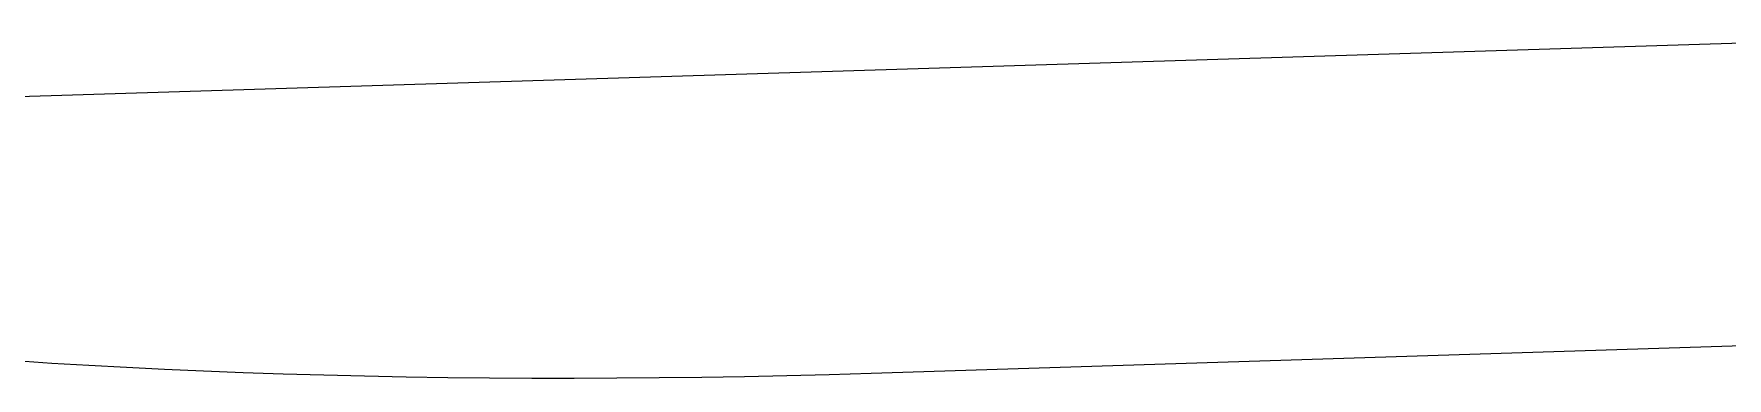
# Model space of a CAD drawing. Header units: millimetres. Extents: x 430 to 4403, y -1522 to 1254.
# Drawn here: x 1064.95 to 1096.61, y -206.16 to -199.73 of the extents above; entities that cross this region are included whole.
import ezdxf

# ---------------------------------------------------------------- set-up
doc = ezdxf.new("R2010")
doc.units = ezdxf.units.MM
doc.header["$MEASUREMENT"] = 0
doc.layers.add('Utwórz2D linie widoczne', color=7, linetype='Continuous', true_color=0x000000)

msp = doc.modelspace()

# ---------------------------------------------------------------- linework, layer by layer
at = {"layer": 'Utwórz2D linie widoczne'}
for p, q in [((1102.526, -199.733), (1036.462, -201.78)), ((1080.606, -206.074), (1152.989, -203.777)), ((1064.609, -205.838), (1065.284, -205.883)), ((1065.284, -205.883), (1065.973, -205.924)), ((1065.973, -205.924), (1066.676, -205.963)), ((1066.676, -205.963), (1067.392, -205.998)), ((1067.392, -205.998), (1068.12, -206.03)), ((1068.12, -206.03), (1068.859, -206.059)), ((1068.859, -206.059), (1069.608, -206.084)), ((1069.608, -206.084), (1070.366, -206.106)), ((1070.366, -206.106), (1071.132, -206.124)), ((1071.132, -206.124), (1071.906, -206.139)), ((1071.906, -206.139), (1072.685, -206.151)), ((1077.438, -206.146), (1078.234, -206.134)), ((1078.234, -206.134), (1079.028, -206.117)), ((1079.028, -206.117), (1079.818, -206.097)), ((1079.818, -206.097), (1080.606, -206.074)), ((1072.685, -206.151), (1073.47, -206.159)), ((1073.47, -206.159), (1074.259, -206.163)), ((1074.259, -206.163), (1075.052, -206.164)), ((1075.052, -206.164), (1075.846, -206.162)), ((1075.846, -206.162), (1076.642, -206.156)), ((1076.642, -206.156), (1077.438, -206.146))]:
    msp.add_line(p, q, dxfattribs=at)

doc.saveas('drawing.dxf')
